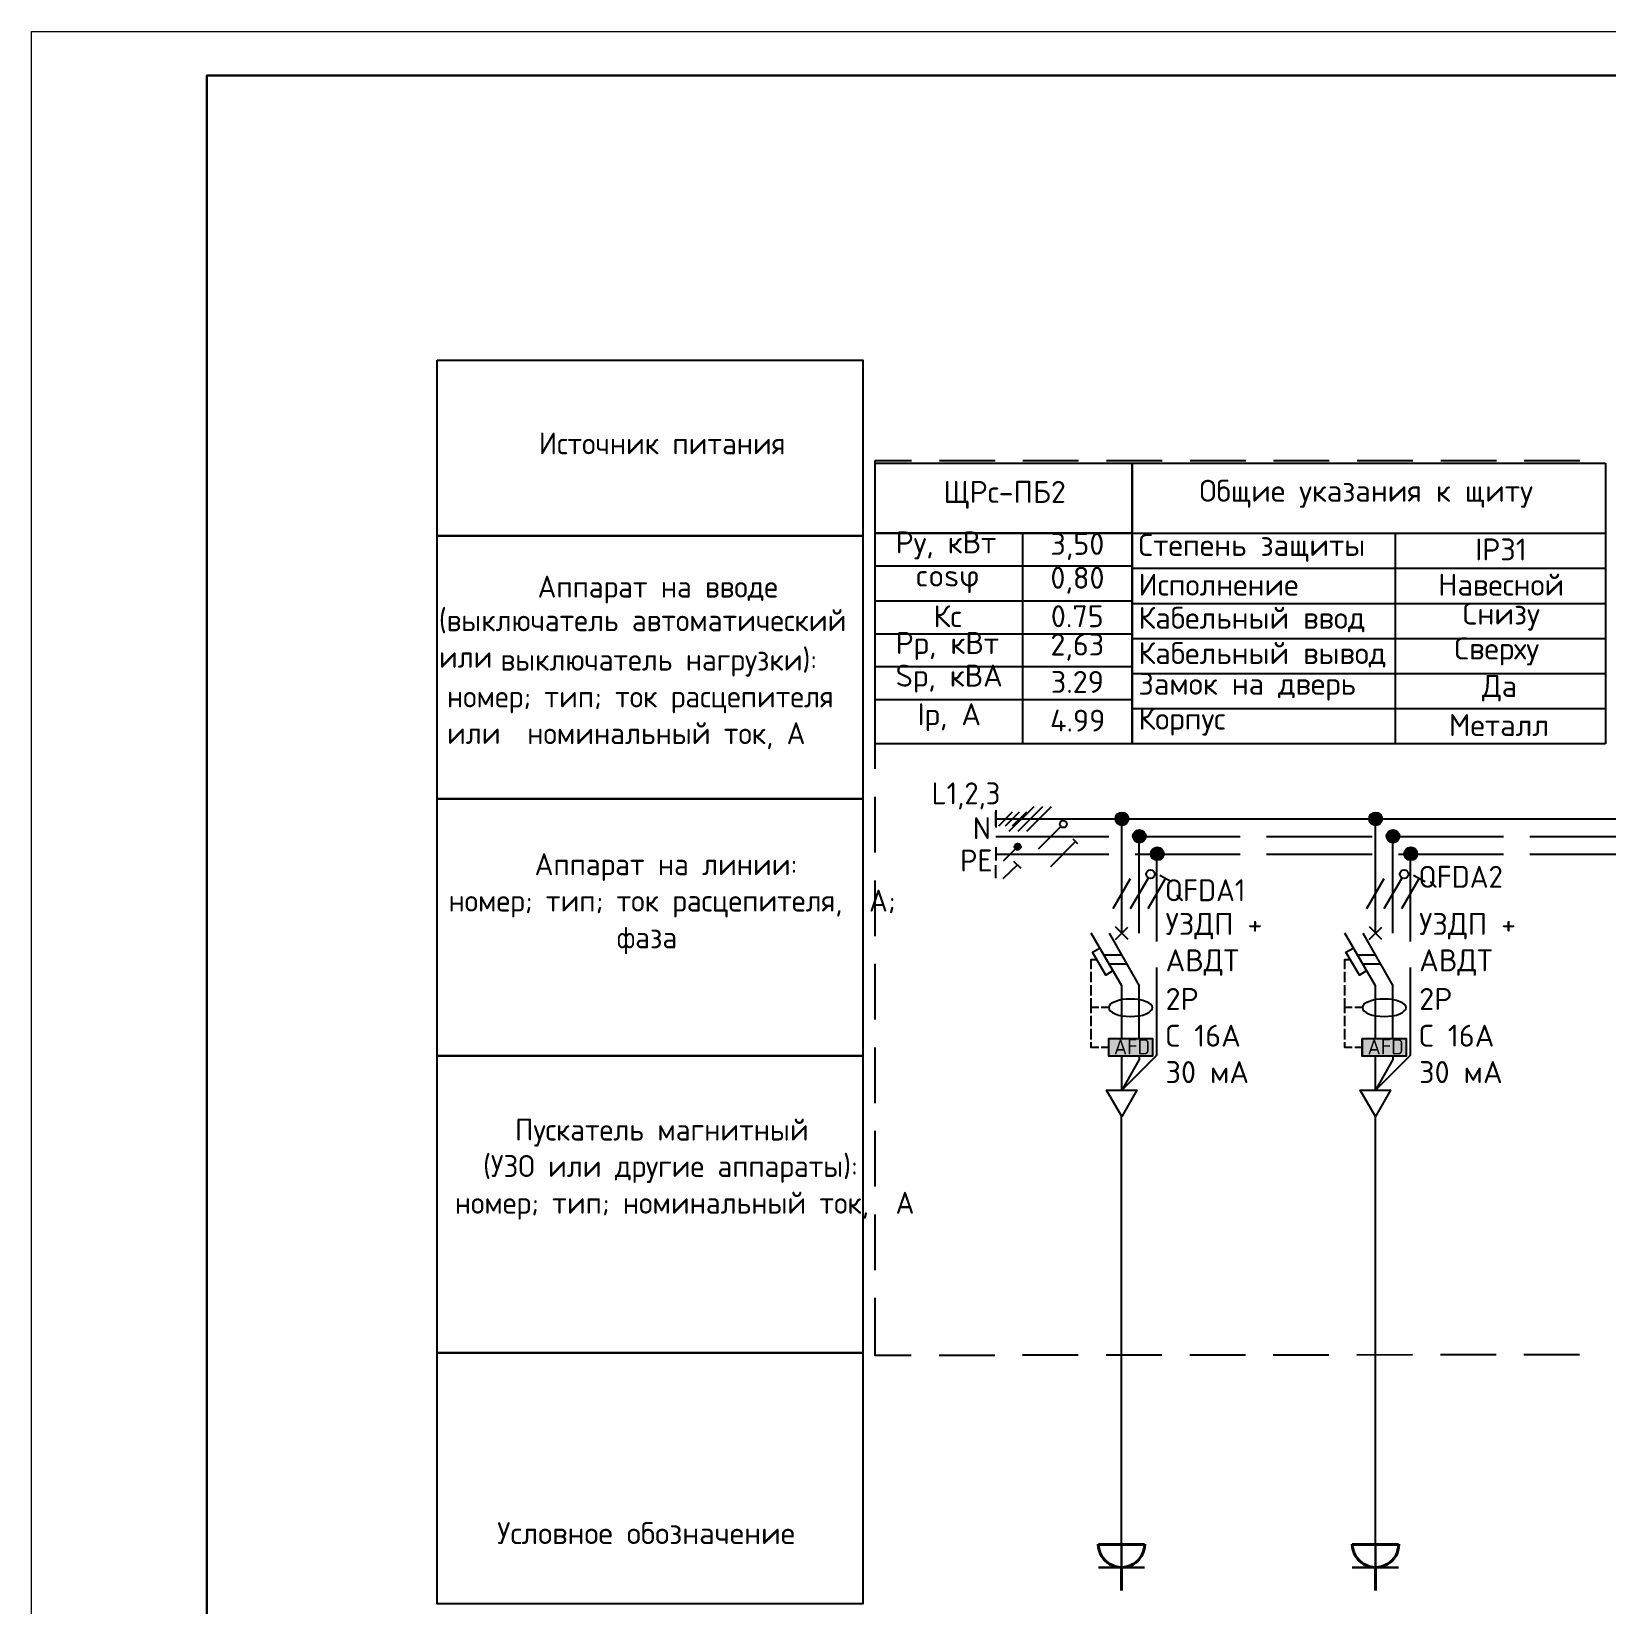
# Model space of a CAD drawing. Header units: millimetres. Extents: x -32 to 417638015, y -35 to 175284279.
# Drawn here: x 416735129 to 416753085, y 175224239 to 175242179 of the extents above; entities that cross this region are included whole.
import ezdxf
from ezdxf.enums import TextEntityAlignment as Align

# ---------------------------------------------------------------- set-up
doc = ezdxf.new("R2010")
doc.units = ezdxf.units.MM
for name, color, linetype in [('PDF _0', 7, 'Continuous'), ('PDF _4_Однолинейная схема', 7, 'Continuous'), ('PDF _A-ANNO-NOTE', 7, 'Continuous'), ('PDF _A-HATCH-WALL', 5, 'Continuous'), ('PDF _пояснения', 7, 'Continuous'), ('PDF _Текст', 7, 'Continuous'), ('PDF _ЭОМ_Розетки быт', 5, 'Continuous'), ('RAMKA', 7, 'Continuous')]:
    doc.layers.add(name, color=color, linetype=linetype)
doc.styles.add('PDF GOST Common', font='GOST_Common.ttf')
doc.styles.add('PDF ISOCPEUR', font='isocpeur.ttf')
doc.styles.add('RAMKA', font='isocpeur.ttf', dxfattribs={"oblique": 15, "height": 5})
doc.styles.get("Standard").update_dxf_attribs({"font": 'arial.ttf'})

# ---------------------------------------------------------------- blocks, each defined once
blk = doc.blocks.new('*U1115')
at = {"lineweight": 5, "transparency": 33554687}
blk.add_lwpolyline([(0, 0), (0, 420), (594, 420), (594, 0)], close=True, dxfattribs=at)
at = {"lineweight": 30, "transparency": 33554687}
blk.add_lwpolyline([(20, 5), (20, 415), (589, 415), (589, 5)], close=True, dxfattribs=at)
at = {"lineweight": 9, "transparency": 33554687, "oblique": 15, "width": 0.9}
blk.add_attdef('ОБЪЕКТ', text='', height=2.5, dxfattribs=at).set_placement((529, 42.5), align=Align.MIDDLE_CENTER)
at = {"transparency": 33554687, "style": 'RAMKA', "oblique": 15, "width": 0.9}
for tag, height, p in [('СТРАНИЦА', 0.00025, (588.9995, 414.9996)), ('ДАТА1', 2.5, (464, 32.5)), ('ДАТА2', 2.5, (464, 27.5)), ('СТАДИЯ', 2.5, (546.5, 25)), ('ЛИСТ', 2.5, (561.5, 25)), ('ЛИСТОВ', 2.5, (579, 25)), ('ДАТА3', 2.5, (464, 22.5)), ('ДАТА4', 2.5, (464, 17.5)), ('ДАТА5', 2.5, (464, 12.5)), ('ДАТА6', 2.5, (464, 7.5))]:
    blk.add_attdef(tag, text='', height=height, dxfattribs=at).set_placement(p, align=Align.MIDDLE_CENTER)
at = {"transparency": 33554687, "style": 'RAMKA', "oblique": 15, "width": 0.9, "flags": 8}
blk.add_attdef('ШИФР', text='', height=5, dxfattribs=at).set_placement((529, 55), align=Align.MIDDLE_CENTER)
at = {"transparency": 33554687, "style": 'RAMKA', "oblique": 15, "width": 0.9}
for tag, p in [('ДОЛЖНОСТЬ1', (405, 32.5)), ('ФИО1', (425, 32.5)), ('ДОЛЖНОСТЬ2', (405, 27.5)), ('ФИО2', (425, 27.5)), ('ДОЛЖНОСТЬ3', (405, 22.5)), ('ФИО3', (425, 22.5)), ('ДОЛЖНОСТЬ4', (405, 17.5)), ('ФИО4', (425, 17.5)), ('ДОЛЖНОСТЬ5', (405, 12.5)), ('ФИО5', (425, 12.5)), ('ДОЛЖНОСТЬ6', (405, 7.5)), ('ФИО6', (425, 7.5))]:
    blk.add_attdef(tag, text='', height=2.5, dxfattribs=at).set_placement(p, align=Align.MIDDLE_LEFT)
at = {"lineweight": 9, "transparency": 33554687, "oblique": 15, "width": 0.9, "flags": 128}
blk.add_attdef('НАИМЕНОВАНИЕ', text='', height=2.5, dxfattribs=at).set_placement((504, 12.5), align=Align.MIDDLE_CENTER)
at = {"lineweight": 13, "transparency": 33554687, "oblique": 15, "width": 0.9, "flags": 15}
blk.add_attdef('КОМПАНИЯ', text='', height=2.5, dxfattribs=at).set_placement((564, 12.5), align=Align.MIDDLE_CENTER)
at = {"transparency": 33554687, "style": 'RAMKA', "oblique": 15, "width": 0.9, "flags": 8}
blk.add_attdef('ФОРМАТЛИСТА', text='', height=2.5, dxfattribs=at).set_placement((560, 2.5), align=Align.MIDDLE_LEFT)

msp = doc.modelspace()

# ---------------------------------------------------------------- linework, layer by layer
at = {"layer": 'PDF _0', "lineweight": 25}
for points in [[(416739752, 175238429), (416744607, 175238429), (416744607, 175224248), (416739752, 175224248)], [(416747910, 175231046), (416747905, 175231063), (416747888, 175231084), (416747867, 175231101), (416747838, 175231114), (416747800, 175231126), (416747753, 175231139), (416747706, 175231143), (416747660, 175231143), (416747609, 175231143), (416747563, 175231139), (416747520, 175231126), (416747482, 175231114), (416747452, 175231101), (416747427, 175231084), (416747414, 175231063), (416747410, 175231046), (416747414, 175231025), (416747427, 175231008), (416747452, 175230991), (416747482, 175230974), (416747520, 175230961), (416747563, 175230953), (416747609, 175230948), (416747660, 175230944), (416747706, 175230948), (416747753, 175230953), (416747800, 175230961), (416747838, 175230974), (416747867, 175230991), (416747888, 175231008), (416747905, 175231025)], [(416750801, 175231046), (416750797, 175231063), (416750780, 175231084), (416750759, 175231101), (416750729, 175231114), (416750691, 175231126), (416750644, 175231139), (416750598, 175231143), (416750551, 175231143), (416750500, 175231143), (416750454, 175231139), (416750412, 175231126), (416750373, 175231114), (416750344, 175231101), (416750318, 175231084), (416750306, 175231063), (416750302, 175231046), (416750306, 175231025), (416750318, 175231008), (416750344, 175230991), (416750373, 175230974), (416750412, 175230961), (416750454, 175230953), (416750500, 175230948), (416750551, 175230944), (416750598, 175230948), (416750644, 175230953), (416750691, 175230961), (416750729, 175230974), (416750759, 175230991), (416750780, 175231008), (416750797, 175231025)], [(416747410, 175230694), (416747910, 175230694), (416747910, 175230491), (416747410, 175230491)], [(416747910, 175230491), (416747410, 175230491), (416747410, 175230694), (416747910, 175230694)], [(416750301, 175230694), (416750801, 175230694), (416750801, 175230491), (416750301, 175230491)], [(416750801, 175230491), (416750302, 175230491), (416750302, 175230694), (416750801, 175230694)], [(416747558, 175229805), (416747385, 175230106), (416747732, 175230106)], [(416750450, 175229805), (416750276, 175230106), (416750623, 175230106)], [(416744612, 175227109), (416739752, 175227109)]]:
    msp.add_lwpolyline(points, close=True, dxfattribs=at)
for points in [[(416744747, 175237286), (416745162, 175237286)], [(416744747, 175236625), (416744747, 175237286)], [(416745480, 175237286), (416746115, 175237286)], [(416746432, 175237286), (416747067, 175237286)], [(416747385, 175237286), (416748020, 175237286)], [(416748337, 175237286), (416748972, 175237286)], [(416749290, 175237286), (416749925, 175237286)], [(416750242, 175237286), (416750877, 175237286)], [(416751195, 175237286), (416751830, 175237286)], [(416752147, 175237286), (416752782, 175237286)], [(416744747, 175235673), (416744747, 175236308)], [(416744747, 175234720), (416744747, 175235355)], [(416744747, 175233768), (416744747, 175234403)], [(416744747, 175232815), (416744747, 175233450)], [(416746123, 175233124), (416746123, 175233277)], [(416746157, 175233120), (416746314, 175233281)], [(416746233, 175233120), (416746394, 175233281)], [(416746314, 175233120), (416746475, 175233281)], [(416747558, 175231897), (416747558, 175233196)], [(416750450, 175231897), (416750450, 175233196)], [(416746127, 175232726), (416746127, 175232875)], [(416746212, 175232722), (416746369, 175232879)], [(416747757, 175231897), (416747757, 175232997)], [(416750649, 175231897), (416750649, 175232997)], [(416746123, 175232523), (416746123, 175232671)], [(416746208, 175232519), (416746369, 175232676)], [(416746326, 175232718), (416746407, 175232638)], [(416747960, 175231799), (416747960, 175232798)], [(416750852, 175231799), (416750852, 175232798)], [(416744747, 175231863), (416744747, 175232498)], [(416747630, 175231825), (416747486, 175231969)], [(416747486, 175231825), (416747626, 175231964)], [(416750378, 175231825), (416750522, 175231964)], [(416750522, 175231825), (416750382, 175231969)], [(416747558, 175230694), (416747558, 175231296), (416747211, 175231897)], [(416747414, 175231897), (416747757, 175231296)], [(416750450, 175230694), (416750450, 175231296), (416750103, 175231897)], [(416750306, 175231897), (416750649, 175231296)], [(416747461, 175231469), (416747376, 175231418), (416747224, 175231677), (416747313, 175231727)], [(416747355, 175231647), (416747558, 175231647)], [(416750352, 175231469), (416750268, 175231418), (416750115, 175231677), (416750204, 175231727)], [(416750251, 175231647), (416750450, 175231647)], [(416744747, 175230910), (416744747, 175231545)], [(416747414, 175231545), (416747613, 175231545)], [(416747558, 175230106), (416747960, 175230504), (416747960, 175231503)], [(416750306, 175231545), (416750505, 175231545)], [(416750450, 175230106), (416750852, 175230504), (416750852, 175231503)], [(416747757, 175230694), (416747757, 175231296)], [(416750649, 175230694), (416750649, 175231296)], [(416744747, 175229958), (416744747, 175230593)], [(416747757, 175230500), (416747757, 175230453), (416747558, 175230106), (416747558, 175230491)], [(416750649, 175230500), (416750649, 175230453), (416750450, 175230106), (416750450, 175230491)], [(416747554, 175224924), (416747554, 175229805)], [(416750450, 175224924), (416750450, 175229814)], [(416744747, 175229005), (416744747, 175229640)], [(416744747, 175228053), (416744747, 175228688)], [(416745158, 175227079), (416744747, 175227079), (416744747, 175227735)], [(416746110, 175227079), (416745475, 175227079)], [(416747063, 175227083), (416746428, 175227083)], [(416748015, 175227083), (416747381, 175227083)], [(416748968, 175227083), (416748333, 175227083)], [(416749920, 175227083), (416749286, 175227083)], [(416750873, 175227088), (416750238, 175227083)], [(416751826, 175227088), (416751191, 175227088)], [(416752778, 175227088), (416752143, 175227088)]]:
    msp.add_lwpolyline(points, dxfattribs=at)
at = {"layer": 'PDF _0', "color": 5, "lineweight": 0}
for points in [[(416746407, 175232875), (416746331, 175232875), (416746407, 175232875)], [(416746403, 175232896), (416746335, 175232896), (416746403, 175232896)]]:
    msp.add_lwpolyline(points, dxfattribs=at)
at = {"layer": 'PDF _0', "color": 1, "lineweight": 25}
for points in [[(416747461, 175232176), (416747660, 175232519)], [(416747660, 175232176), (416747859, 175232519)], [(416747859, 175232176), (416748058, 175232519)], [(416747994, 175232557), (416748126, 175232485)], [(416750352, 175232176), (416750551, 175232519)], [(416750551, 175232176), (416750750, 175232519)], [(416750750, 175232176), (416750949, 175232519)], [(416750886, 175232557), (416751017, 175232485)], [(416747211, 175231486), (416747211, 175231596), (416747270, 175231596)], [(416750103, 175231486), (416750103, 175231596), (416750162, 175231596)], [(416747211, 175231338), (416747211, 175231456)], [(416750103, 175231338), (416750103, 175231456)], [(416747211, 175231186), (416747211, 175231304)], [(416750103, 175231186), (416750103, 175231304)], [(416747296, 175231046), (416747211, 175231046), (416747211, 175231156)], [(416747211, 175230982), (416747211, 175231046)], [(416747410, 175231046), (416747325, 175231046)], [(416750187, 175231046), (416750103, 175231046), (416750103, 175231156)], [(416750103, 175230982), (416750103, 175231046)], [(416750301, 175231046), (416750217, 175231046)], [(416747211, 175230834), (416747211, 175230953)], [(416750103, 175230834), (416750103, 175230953)], [(416747211, 175230682), (416747211, 175230805)], [(416750103, 175230682), (416750103, 175230805)], [(416747296, 175230593), (416747211, 175230593), (416747211, 175230652)], [(416747410, 175230593), (416747325, 175230593)], [(416750187, 175230593), (416750103, 175230593), (416750103, 175230652)], [(416750301, 175230593), (416750217, 175230593)]]:
    msp.add_lwpolyline(points, dxfattribs=at)
at = {"layer": 'PDF _0', "color": 7, "lineweight": 0, "true_color": 0xffffff}
for points in [[(416747410, 175230694), (416747910, 175230694)], [(416750301, 175230694), (416750801, 175230694)]]:
    msp.add_lwpolyline(points, dxfattribs=at)
at = {"layer": 'PDF _0', "lineweight": 25}
for centre, radius in [((416747560, 175233199), 74.1), ((416750452, 175233199), 74.1), ((416747759, 175233000), 74.1), ((416750651, 175233000), 74.1), ((416746371, 175232881), 36), ((416747963, 175232801), 74.1), ((416750854, 175232801), 74.1)]:
    msp.add_circle(centre, radius, dxfattribs=at)
at = {"layer": 'PDF _0', "color": 1, "lineweight": 25}
for centre in [(416747886, 175232568), (416750778, 175232568)]:
    msp.add_circle(centre, 48.7, dxfattribs=at)
at = {"layer": 'PDF _0', "transparency": 33554559}
for points in [[(416747491, 175233226), (416747630, 175233218), (416747486, 175233218)], [(416747630, 175233218), (416747486, 175233218), (416747634, 175233213)], [(416747486, 175233218), (416747634, 175233213), (416747486, 175233213)], [(416747634, 175233213), (416747486, 175233213), (416747634, 175233205)], [(416747486, 175233213), (416747634, 175233205), (416747486, 175233205)], [(416747634, 175233205), (416747486, 175233205), (416747634, 175233196)], [(416747486, 175233205), (416747634, 175233196), (416747486, 175233196)], [(416747634, 175233196), (416747486, 175233196), (416747634, 175233192)], [(416747486, 175233196), (416747634, 175233192), (416747486, 175233192)], [(416747634, 175233192), (416747486, 175233192), (416747634, 175233184)], [(416747486, 175233192), (416747634, 175233184), (416747486, 175233184)], [(416747634, 175233184), (416747486, 175233184), (416747630, 175233175)], [(416747486, 175233184), (416747630, 175233175), (416747486, 175233175)], [(416747495, 175233239), (416747626, 175233230), (416747491, 175233230)], [(416747626, 175233230), (416747491, 175233230), (416747630, 175233226)], [(416747491, 175233230), (416747630, 175233226), (416747491, 175233226)], [(416747630, 175233226), (416747491, 175233226), (416747630, 175233218)], [(416747499, 175233243), (416747622, 175233239), (416747495, 175233239)], [(416747622, 175233239), (416747495, 175233239), (416747626, 175233230)], [(416747503, 175233247), (416747618, 175233243), (416747499, 175233243)], [(416747618, 175233243), (416747499, 175233243), (416747622, 175233239)], [(416747512, 175233256), (416747613, 175233247), (416747503, 175233247)], [(416747613, 175233247), (416747503, 175233247), (416747618, 175233243)], [(416747516, 175233260), (416747609, 175233256), (416747512, 175233256)], [(416747609, 175233256), (416747512, 175233256), (416747613, 175233247)], [(416747520, 175233264), (416747601, 175233260), (416747516, 175233260)], [(416747601, 175233260), (416747516, 175233260), (416747609, 175233256)], [(416747529, 175233264), (416747596, 175233264), (416747520, 175233264)], [(416747596, 175233264), (416747520, 175233264), (416747601, 175233260)], [(416747533, 175233268), (416747592, 175233264), (416747529, 175233264)], [(416747592, 175233264), (416747529, 175233264), (416747596, 175233264)], [(416747541, 175233268), (416747584, 175233268), (416747533, 175233268)], [(416747584, 175233268), (416747533, 175233268), (416747592, 175233264)], [(416747550, 175233273), (416747575, 175233268), (416747541, 175233268)], [(416747575, 175233268), (416747541, 175233268), (416747584, 175233268)], [(416747563, 175233273), (416747567, 175233273), (416747550, 175233273)], [(416747567, 175233273), (416747550, 175233273), (416747575, 175233268)], [(416750382, 175233226), (416750522, 175233218), (416750378, 175233218)], [(416750522, 175233218), (416750378, 175233218), (416750526, 175233213)], [(416750378, 175233218), (416750526, 175233213), (416750378, 175233213)], [(416750526, 175233213), (416750378, 175233213), (416750526, 175233205)], [(416750378, 175233213), (416750526, 175233205), (416750378, 175233205)], [(416750526, 175233205), (416750378, 175233205), (416750526, 175233196)], [(416750378, 175233205), (416750526, 175233196), (416750378, 175233196)], [(416750526, 175233196), (416750378, 175233196), (416750526, 175233192)], [(416750378, 175233196), (416750526, 175233192), (416750378, 175233192)], [(416750526, 175233192), (416750378, 175233192), (416750526, 175233184)], [(416750378, 175233192), (416750526, 175233184), (416750378, 175233184)], [(416750526, 175233184), (416750378, 175233184), (416750522, 175233175)], [(416750378, 175233184), (416750522, 175233175), (416750378, 175233175)], [(416750386, 175233239), (416750517, 175233230), (416750382, 175233230)], [(416750517, 175233230), (416750382, 175233230), (416750522, 175233226)], [(416750382, 175233230), (416750522, 175233226), (416750382, 175233226)], [(416750522, 175233226), (416750382, 175233226), (416750522, 175233218)], [(416750390, 175233243), (416750513, 175233239), (416750386, 175233239)], [(416750513, 175233239), (416750386, 175233239), (416750517, 175233230)], [(416750399, 175233247), (416750509, 175233243), (416750390, 175233243)], [(416750509, 175233243), (416750390, 175233243), (416750513, 175233239)], [(416750403, 175233256), (416750505, 175233247), (416750399, 175233247)], [(416750505, 175233247), (416750399, 175233247), (416750509, 175233243)], [(416750407, 175233260), (416750500, 175233256), (416750403, 175233256)], [(416750500, 175233256), (416750403, 175233256), (416750505, 175233247)], [(416750412, 175233264), (416750496, 175233260), (416750407, 175233260)], [(416750496, 175233260), (416750407, 175233260), (416750500, 175233256)], [(416750420, 175233264), (416750488, 175233264), (416750412, 175233264)], [(416750488, 175233264), (416750412, 175233264), (416750496, 175233260)], [(416750424, 175233268), (416750484, 175233264), (416750420, 175233264)], [(416750484, 175233264), (416750420, 175233264), (416750488, 175233264)], [(416750433, 175233268), (416750475, 175233268), (416750424, 175233268)], [(416750475, 175233268), (416750424, 175233268), (416750484, 175233264)], [(416750441, 175233273), (416750467, 175233268), (416750433, 175233268)], [(416750467, 175233268), (416750433, 175233268), (416750475, 175233268)], [(416750454, 175233273), (416750458, 175233273), (416750441, 175233273)], [(416750458, 175233273), (416750441, 175233273), (416750467, 175233268)], [(416747630, 175233175), (416747486, 175233175), (416747630, 175233171)], [(416747486, 175233175), (416747630, 175233171), (416747491, 175233171)], [(416747630, 175233171), (416747491, 175233171), (416747626, 175233163)], [(416747491, 175233171), (416747626, 175233163), (416747491, 175233163)], [(416747626, 175233163), (416747491, 175233163), (416747622, 175233158)], [(416747491, 175233163), (416747622, 175233158), (416747495, 175233158)], [(416747622, 175233158), (416747495, 175233158), (416747618, 175233150)], [(416747495, 175233158), (416747618, 175233150), (416747499, 175233150)], [(416747618, 175233150), (416747499, 175233150), (416747613, 175233146)], [(416747499, 175233150), (416747613, 175233146), (416747503, 175233146)], [(416747613, 175233146), (416747503, 175233146), (416747609, 175233141)], [(416747503, 175233146), (416747609, 175233141), (416747512, 175233141)], [(416747609, 175233141), (416747512, 175233141), (416747601, 175233137)], [(416747512, 175233141), (416747601, 175233137), (416747516, 175233137)], [(416747601, 175233137), (416747516, 175233137), (416747596, 175233133)], [(416747516, 175233137), (416747596, 175233133), (416747520, 175233133)], [(416747596, 175233133), (416747520, 175233133), (416747592, 175233129)], [(416747520, 175233133), (416747592, 175233129), (416747529, 175233129)], [(416747592, 175233129), (416747529, 175233129), (416747584, 175233129)], [(416747529, 175233129), (416747584, 175233129), (416747533, 175233129)], [(416747584, 175233129), (416747533, 175233129), (416747575, 175233124)], [(416747533, 175233129), (416747575, 175233124), (416747541, 175233124)], [(416747541, 175233124), (416747550, 175233124), (416747567, 175233124)], [(416747541, 175233124), (416747575, 175233124), (416747567, 175233124)], [(416747550, 175233124), (416747567, 175233124), (416747563, 175233124)], [(416750522, 175233175), (416750378, 175233175), (416750522, 175233171)], [(416750378, 175233175), (416750522, 175233171), (416750382, 175233171)], [(416750522, 175233171), (416750382, 175233171), (416750517, 175233163)], [(416750382, 175233171), (416750517, 175233163), (416750382, 175233163)], [(416750517, 175233163), (416750382, 175233163), (416750513, 175233158)], [(416750382, 175233163), (416750513, 175233158), (416750386, 175233158)], [(416750513, 175233158), (416750386, 175233158), (416750509, 175233150)], [(416750386, 175233158), (416750509, 175233150), (416750390, 175233150)], [(416750509, 175233150), (416750390, 175233150), (416750505, 175233146)], [(416750390, 175233150), (416750505, 175233146), (416750399, 175233146)], [(416750505, 175233146), (416750399, 175233146), (416750500, 175233141)], [(416750399, 175233146), (416750500, 175233141), (416750403, 175233141)], [(416750500, 175233141), (416750403, 175233141), (416750496, 175233137)], [(416750403, 175233141), (416750496, 175233137), (416750407, 175233137)], [(416750496, 175233137), (416750407, 175233137), (416750488, 175233133)], [(416750407, 175233137), (416750488, 175233133), (416750412, 175233133)], [(416750488, 175233133), (416750412, 175233133), (416750484, 175233129)], [(416750412, 175233133), (416750484, 175233129), (416750420, 175233129)], [(416750484, 175233129), (416750420, 175233129), (416750475, 175233129)], [(416750420, 175233129), (416750475, 175233129), (416750424, 175233129)], [(416750475, 175233129), (416750424, 175233129), (416750467, 175233124)], [(416750424, 175233129), (416750467, 175233124), (416750433, 175233124)], [(416750433, 175233124), (416750441, 175233124), (416750458, 175233124)], [(416750433, 175233124), (416750467, 175233124), (416750458, 175233124)], [(416750441, 175233124), (416750458, 175233124), (416750454, 175233124)]]:
    msp.add_solid(points, dxfattribs=at)
at = {"layer": 'PDF _0', "color": 5, "transparency": 33554559}
for points in [[(416746335, 175232892), (416746407, 175232887), (416746331, 175232887)], [(416746407, 175232887), (416746331, 175232887), (416746407, 175232883)], [(416746331, 175232887), (416746407, 175232883), (416746331, 175232883)], [(416746407, 175232883), (416746331, 175232883), (416746407, 175232879)], [(416746331, 175232883), (416746407, 175232879), (416746331, 175232879)], [(416746407, 175232879), (416746331, 175232879), (416746407, 175232875)], [(416746331, 175232879), (416746407, 175232875), (416746331, 175232875)], [(416746331, 175232875), (416746407, 175232875), (416746407, 175232875)], [(416746407, 175232875), (416746331, 175232875), (416746407, 175232870)], [(416746331, 175232875), (416746407, 175232870), (416746335, 175232870)], [(416746339, 175232900), (416746403, 175232896), (416746335, 175232896)], [(416746335, 175232896), (416746403, 175232896), (416746403, 175232896)], [(416746403, 175232896), (416746335, 175232896), (416746407, 175232892)], [(416746335, 175232896), (416746407, 175232892), (416746335, 175232892)], [(416746407, 175232892), (416746335, 175232892), (416746407, 175232887)], [(416746407, 175232870), (416746335, 175232870), (416746403, 175232866)], [(416746335, 175232870), (416746403, 175232866), (416746335, 175232866)], [(416746403, 175232866), (416746335, 175232866), (416746403, 175232862)], [(416746335, 175232866), (416746403, 175232862), (416746335, 175232862)], [(416746403, 175232862), (416746335, 175232862), (416746403, 175232858)], [(416746335, 175232862), (416746403, 175232858), (416746339, 175232858)], [(416746398, 175232904), (416746343, 175232904), (416746339, 175232904)], [(416746398, 175232904), (416746339, 175232904), (416746403, 175232900)], [(416746339, 175232904), (416746403, 175232900), (416746339, 175232900)], [(416746403, 175232900), (416746339, 175232900), (416746403, 175232896)], [(416746398, 175232858), (416746398, 175232858), (416746339, 175232858)], [(416746398, 175232858), (416746339, 175232858), (416746403, 175232858)], [(416746398, 175232858), (416746339, 175232858), (416746398, 175232853)], [(416746339, 175232858), (416746398, 175232853), (416746343, 175232853)], [(416746348, 175232909), (416746394, 175232909), (416746343, 175232909)], [(416746394, 175232909), (416746343, 175232909), (416746398, 175232904)], [(416746343, 175232909), (416746398, 175232904), (416746343, 175232904)], [(416746343, 175232904), (416746398, 175232904), (416746398, 175232904)], [(416746394, 175232853), (416746394, 175232853), (416746343, 175232853)], [(416746394, 175232853), (416746343, 175232853), (416746398, 175232853)], [(416746394, 175232853), (416746343, 175232853), (416746390, 175232849)], [(416746343, 175232853), (416746390, 175232849), (416746348, 175232849)], [(416746352, 175232913), (416746390, 175232909), (416746348, 175232909)], [(416746390, 175232909), (416746348, 175232909), (416746394, 175232909)], [(416746390, 175232849), (416746348, 175232849), (416746386, 175232849)], [(416746348, 175232849), (416746386, 175232849), (416746352, 175232849)], [(416746386, 175232913), (416746356, 175232913), (416746352, 175232913)], [(416746386, 175232913), (416746352, 175232913), (416746390, 175232909)], [(416746386, 175232849), (416746352, 175232849), (416746386, 175232845)], [(416746352, 175232849), (416746386, 175232845), (416746356, 175232845)], [(416746360, 175232917), (416746381, 175232917), (416746356, 175232917)], [(416746381, 175232917), (416746356, 175232917), (416746386, 175232913)], [(416746356, 175232917), (416746386, 175232913), (416746356, 175232913)], [(416746356, 175232913), (416746386, 175232913), (416746386, 175232913)], [(416746381, 175232845), (416746381, 175232845), (416746356, 175232845)], [(416746381, 175232845), (416746356, 175232845), (416746386, 175232845)], [(416746381, 175232845), (416746356, 175232845), (416746377, 175232845)], [(416746356, 175232845), (416746377, 175232845), (416746360, 175232845)], [(416746364, 175232917), (416746377, 175232917), (416746360, 175232917)], [(416746377, 175232917), (416746360, 175232917), (416746381, 175232917)], [(416746373, 175232841), (416746364, 175232841), (416746360, 175232845)], [(416746360, 175232845), (416746377, 175232845), (416746373, 175232841)], [(416746373, 175232917), (416746364, 175232917), (416746364, 175232917)], [(416746373, 175232917), (416746364, 175232917), (416746377, 175232917)], [(416746373, 175232841), (416746373, 175232841), (416746364, 175232841)]]:
    msp.add_solid(points, dxfattribs=at)
at = {"layer": 'PDF _0', "color": 7, "true_color": 0xffffff, "transparency": 33554559}
for points in [[(416747410, 175230491), (416747910, 175230491), (416747410, 175230694)], [(416747910, 175230491), (416747410, 175230694), (416747910, 175230694)], [(416750301, 175230491), (416750801, 175230491), (416750301, 175230694)], [(416750801, 175230491), (416750301, 175230694), (416750801, 175230694)]]:
    msp.add_solid(points, dxfattribs=at)
at = {"layer": 'PDF _4_Однолинейная схема', "lineweight": 25}
for points in [[(416746123, 175233298), (416746123, 175233099)], [(416769995, 175233196), (416746124, 175233196)], [(416746123, 175232997), (416747410, 175232997)], [(416747711, 175232997), (416748909, 175232997)], [(416749209, 175232997), (416750412, 175232997)], [(416750712, 175232997), (416751910, 175232997)], [(416752211, 175232997), (416753409, 175232997)], [(416746123, 175232798), (416747410, 175232798)], [(416747711, 175232798), (416748909, 175232798)], [(416749209, 175232798), (416750412, 175232798)], [(416750712, 175232798), (416751910, 175232798)], [(416752211, 175232798), (416753409, 175232798)]]:
    msp.add_lwpolyline(points, dxfattribs=at)
at = {"layer": 'PDF _4_Однолинейная схема', "color": 1, "lineweight": 25}
for points in [[(416746276, 175233057), (416746559, 175233340)], [(416746377, 175233057), (416746657, 175233340)], [(416746475, 175233057), (416746758, 175233340)], [(416746610, 175232858), (416746864, 175233112)], [(416746750, 175232655), (416747029, 175232938)], [(416747059, 175232913), (416747004, 175232968)]]:
    msp.add_lwpolyline(points, dxfattribs=at)
msp.add_circle((416746892, 175233139), 40.2, dxfattribs=at)
at = {"layer": 'PDF _A-ANNO-NOTE', "lineweight": 30}
for points in [[(416739756, 175236426), (416744616, 175236426)], [(416739756, 175233429), (416744616, 175233429)], [(416739756, 175230496), (416744616, 175230496)]]:
    msp.add_lwpolyline(points, dxfattribs=at)
at = {"layer": 'PDF _A-HATCH-WALL', "color": 7, "transparency": 33554559}
for points in [[(416747690, 175233027), (416747829, 175233019), (416747685, 175233019)], [(416747829, 175233019), (416747685, 175233019), (416747833, 175233010)], [(416747685, 175233019), (416747833, 175233010), (416747685, 175233010)], [(416747833, 175233010), (416747685, 175233010), (416747833, 175233006)], [(416747685, 175233010), (416747833, 175233006), (416747685, 175233006)], [(416747833, 175233006), (416747685, 175233006), (416747833, 175232997)], [(416747685, 175233006), (416747833, 175232997), (416747685, 175232997)], [(416747694, 175233031), (416747829, 175233027), (416747690, 175233027)], [(416747829, 175233027), (416747690, 175233027), (416747829, 175233019)], [(416747698, 175233040), (416747825, 175233031), (416747694, 175233031)], [(416747825, 175233031), (416747694, 175233031), (416747829, 175233027)], [(416747702, 175233044), (416747821, 175233040), (416747698, 175233040)], [(416747821, 175233040), (416747698, 175233040), (416747825, 175233031)], [(416747706, 175233048), (416747817, 175233044), (416747702, 175233044)], [(416747817, 175233044), (416747702, 175233044), (416747821, 175233040)], [(416747711, 175233052), (416747812, 175233048), (416747706, 175233048)], [(416747812, 175233048), (416747706, 175233048), (416747817, 175233044)], [(416747715, 175233057), (416747808, 175233052), (416747711, 175233052)], [(416747808, 175233052), (416747711, 175233052), (416747812, 175233048)], [(416747723, 175233061), (416747804, 175233057), (416747715, 175233057)], [(416747804, 175233057), (416747715, 175233057), (416747808, 175233052)], [(416747728, 175233065), (416747795, 175233061), (416747723, 175233061)], [(416747795, 175233061), (416747723, 175233061), (416747804, 175233057)], [(416747736, 175233069), (416747791, 175233065), (416747728, 175233065)], [(416747791, 175233065), (416747728, 175233065), (416747795, 175233061)], [(416747745, 175233069), (416747783, 175233069), (416747736, 175233069)], [(416747783, 175233069), (416747736, 175233069), (416747791, 175233065)], [(416747749, 175233074), (416747778, 175233069), (416747745, 175233069)], [(416747778, 175233069), (416747745, 175233069), (416747783, 175233069)], [(416747761, 175233074), (416747766, 175233074), (416747749, 175233074)], [(416747766, 175233074), (416747749, 175233074), (416747778, 175233069)], [(416750581, 175233027), (416750721, 175233019), (416750577, 175233019)], [(416750721, 175233019), (416750577, 175233019), (416750725, 175233010)], [(416750577, 175233019), (416750725, 175233010), (416750577, 175233010)], [(416750725, 175233010), (416750577, 175233010), (416750725, 175233006)], [(416750577, 175233010), (416750725, 175233006), (416750577, 175233006)], [(416750725, 175233006), (416750577, 175233006), (416750725, 175232997)], [(416750577, 175233006), (416750725, 175232997), (416750577, 175232997)], [(416750585, 175233031), (416750721, 175233027), (416750581, 175233027)], [(416750721, 175233027), (416750581, 175233027), (416750721, 175233019)], [(416750589, 175233040), (416750716, 175233031), (416750585, 175233031)], [(416750716, 175233031), (416750585, 175233031), (416750721, 175233027)], [(416750594, 175233044), (416750712, 175233040), (416750589, 175233040)], [(416750712, 175233040), (416750589, 175233040), (416750716, 175233031)], [(416750598, 175233048), (416750708, 175233044), (416750594, 175233044)], [(416750708, 175233044), (416750594, 175233044), (416750712, 175233040)], [(416750602, 175233052), (416750704, 175233048), (416750598, 175233048)], [(416750704, 175233048), (416750598, 175233048), (416750708, 175233044)], [(416750606, 175233057), (416750699, 175233052), (416750602, 175233052)], [(416750699, 175233052), (416750602, 175233052), (416750704, 175233048)], [(416750615, 175233061), (416750695, 175233057), (416750606, 175233057)], [(416750695, 175233057), (416750606, 175233057), (416750699, 175233052)], [(416750619, 175233065), (416750687, 175233061), (416750615, 175233061)], [(416750687, 175233061), (416750615, 175233061), (416750695, 175233057)], [(416750627, 175233069), (416750683, 175233065), (416750619, 175233065)], [(416750683, 175233065), (416750619, 175233065), (416750687, 175233061)], [(416750636, 175233069), (416750674, 175233069), (416750627, 175233069)], [(416750674, 175233069), (416750627, 175233069), (416750683, 175233065)], [(416750640, 175233074), (416750670, 175233069), (416750636, 175233069)], [(416750670, 175233069), (416750636, 175233069), (416750674, 175233069)], [(416750653, 175233074), (416750657, 175233074), (416750640, 175233074)], [(416750657, 175233074), (416750640, 175233074), (416750670, 175233069)], [(416747833, 175232997), (416747685, 175232997), (416747833, 175232989)], [(416747685, 175232997), (416747833, 175232989), (416747685, 175232989)], [(416747833, 175232989), (416747685, 175232989), (416747833, 175232985)], [(416747685, 175232989), (416747833, 175232985), (416747685, 175232985)], [(416747833, 175232985), (416747685, 175232985), (416747829, 175232976)], [(416747685, 175232985), (416747829, 175232976), (416747685, 175232976)], [(416747829, 175232976), (416747685, 175232976), (416747829, 175232968)], [(416747685, 175232976), (416747829, 175232968), (416747690, 175232968)], [(416747829, 175232968), (416747690, 175232968), (416747825, 175232964)], [(416747690, 175232968), (416747825, 175232964), (416747694, 175232964)], [(416747825, 175232964), (416747694, 175232964), (416747821, 175232955)], [(416747694, 175232964), (416747821, 175232955), (416747698, 175232955)], [(416747821, 175232955), (416747698, 175232955), (416747817, 175232951)], [(416747698, 175232955), (416747817, 175232951), (416747702, 175232951)], [(416747817, 175232951), (416747702, 175232951), (416747812, 175232947)], [(416747702, 175232951), (416747812, 175232947), (416747706, 175232947)], [(416747812, 175232947), (416747706, 175232947), (416747808, 175232942)], [(416747706, 175232947), (416747808, 175232942), (416747711, 175232942)], [(416747808, 175232942), (416747711, 175232942), (416747804, 175232938)], [(416747711, 175232942), (416747804, 175232938), (416747715, 175232938)], [(416747804, 175232938), (416747715, 175232938), (416747795, 175232934)], [(416747715, 175232938), (416747795, 175232934), (416747723, 175232934)], [(416747795, 175232934), (416747723, 175232934), (416747791, 175232930)], [(416747723, 175232934), (416747791, 175232930), (416747728, 175232930)], [(416747791, 175232930), (416747728, 175232930), (416747783, 175232925)], [(416747728, 175232930), (416747783, 175232925), (416747736, 175232925)], [(416747783, 175232925), (416747736, 175232925), (416747778, 175232925)], [(416747736, 175232925), (416747778, 175232925), (416747745, 175232925)], [(416747745, 175232925), (416747749, 175232921), (416747766, 175232921)], [(416747745, 175232925), (416747778, 175232925), (416747766, 175232921)], [(416747749, 175232921), (416747766, 175232921), (416747761, 175232921)], [(416747893, 175232832), (416748028, 175232824), (416747888, 175232824)], [(416748028, 175232824), (416747888, 175232824), (416748032, 175232820)], [(416747888, 175232824), (416748032, 175232820), (416747888, 175232820)], [(416747897, 175232837), (416748024, 175232832), (416747893, 175232832)], [(416748024, 175232832), (416747893, 175232832), (416748028, 175232824)], [(416747901, 175232845), (416748024, 175232837), (416747897, 175232837)], [(416748024, 175232837), (416747897, 175232837), (416748024, 175232832)], [(416747905, 175232849), (416748020, 175232845), (416747901, 175232845)], [(416748020, 175232845), (416747901, 175232845), (416748024, 175232837)], [(416747910, 175232853), (416748015, 175232849), (416747905, 175232849)], [(416748015, 175232849), (416747905, 175232849), (416748020, 175232845)], [(416747918, 175232858), (416748007, 175232853), (416747910, 175232853)], [(416748007, 175232853), (416747910, 175232853), (416748015, 175232849)], [(416747922, 175232862), (416748003, 175232858), (416747918, 175232858)], [(416748003, 175232858), (416747918, 175232858), (416748007, 175232853)], [(416747931, 175232866), (416747994, 175232862), (416747922, 175232862)], [(416747994, 175232862), (416747922, 175232862), (416748003, 175232858)], [(416747935, 175232870), (416747990, 175232866), (416747931, 175232866)], [(416747990, 175232866), (416747931, 175232866), (416747994, 175232862)], [(416747944, 175232870), (416747982, 175232870), (416747935, 175232870)], [(416747982, 175232870), (416747935, 175232870), (416747990, 175232866)], [(416747948, 175232870), (416747977, 175232870), (416747944, 175232870)], [(416747977, 175232870), (416747944, 175232870), (416747982, 175232870)], [(416747965, 175232870), (416747969, 175232870), (416747948, 175232870)], [(416747969, 175232870), (416747948, 175232870), (416747977, 175232870)], [(416750725, 175232997), (416750577, 175232997), (416750725, 175232989)], [(416750577, 175232997), (416750725, 175232989), (416750577, 175232989)], [(416750725, 175232989), (416750577, 175232989), (416750725, 175232985)], [(416750577, 175232989), (416750725, 175232985), (416750577, 175232985)], [(416750725, 175232985), (416750577, 175232985), (416750721, 175232976)], [(416750577, 175232985), (416750721, 175232976), (416750577, 175232976)], [(416750721, 175232976), (416750577, 175232976), (416750721, 175232968)], [(416750577, 175232976), (416750721, 175232968), (416750581, 175232968)], [(416750721, 175232968), (416750581, 175232968), (416750716, 175232964)], [(416750581, 175232968), (416750716, 175232964), (416750585, 175232964)], [(416750716, 175232964), (416750585, 175232964), (416750712, 175232955)], [(416750585, 175232964), (416750712, 175232955), (416750589, 175232955)], [(416750712, 175232955), (416750589, 175232955), (416750708, 175232951)], [(416750589, 175232955), (416750708, 175232951), (416750594, 175232951)], [(416750708, 175232951), (416750594, 175232951), (416750704, 175232947)], [(416750594, 175232951), (416750704, 175232947), (416750598, 175232947)], [(416750704, 175232947), (416750598, 175232947), (416750699, 175232942)], [(416750598, 175232947), (416750699, 175232942), (416750602, 175232942)], [(416750699, 175232942), (416750602, 175232942), (416750695, 175232938)], [(416750602, 175232942), (416750695, 175232938), (416750606, 175232938)], [(416750695, 175232938), (416750606, 175232938), (416750687, 175232934)], [(416750606, 175232938), (416750687, 175232934), (416750615, 175232934)], [(416750687, 175232934), (416750615, 175232934), (416750683, 175232930)], [(416750615, 175232934), (416750683, 175232930), (416750619, 175232930)], [(416750683, 175232930), (416750619, 175232930), (416750674, 175232925)], [(416750619, 175232930), (416750674, 175232925), (416750627, 175232925)], [(416750674, 175232925), (416750627, 175232925), (416750670, 175232925)], [(416750627, 175232925), (416750670, 175232925), (416750636, 175232925)], [(416750636, 175232925), (416750640, 175232921), (416750657, 175232921)], [(416750636, 175232925), (416750670, 175232925), (416750657, 175232921)], [(416750640, 175232921), (416750657, 175232921), (416750653, 175232921)], [(416750784, 175232832), (416750920, 175232824), (416750780, 175232824)], [(416750920, 175232824), (416750780, 175232824), (416750924, 175232820)], [(416750780, 175232824), (416750924, 175232820), (416750780, 175232820)], [(416750788, 175232837), (416750915, 175232832), (416750784, 175232832)], [(416750915, 175232832), (416750784, 175232832), (416750920, 175232824)], [(416750793, 175232845), (416750915, 175232837), (416750788, 175232837)], [(416750915, 175232837), (416750788, 175232837), (416750915, 175232832)], [(416750797, 175232849), (416750911, 175232845), (416750793, 175232845)], [(416750911, 175232845), (416750793, 175232845), (416750915, 175232837)], [(416750801, 175232853), (416750907, 175232849), (416750797, 175232849)], [(416750907, 175232849), (416750797, 175232849), (416750911, 175232845)], [(416750810, 175232858), (416750898, 175232853), (416750801, 175232853)], [(416750898, 175232853), (416750801, 175232853), (416750907, 175232849)], [(416750814, 175232862), (416750894, 175232858), (416750810, 175232858)], [(416750894, 175232858), (416750810, 175232858), (416750898, 175232853)], [(416750822, 175232866), (416750886, 175232862), (416750814, 175232862)], [(416750886, 175232862), (416750814, 175232862), (416750894, 175232858)], [(416750826, 175232870), (416750881, 175232866), (416750822, 175232866)], [(416750881, 175232866), (416750822, 175232866), (416750886, 175232862)], [(416750835, 175232870), (416750873, 175232870), (416750826, 175232870)], [(416750873, 175232870), (416750826, 175232870), (416750881, 175232866)], [(416750839, 175232870), (416750869, 175232870), (416750835, 175232870)], [(416750869, 175232870), (416750835, 175232870), (416750873, 175232870)], [(416750856, 175232870), (416750860, 175232870), (416750839, 175232870)], [(416750860, 175232870), (416750839, 175232870), (416750869, 175232870)], [(416747888, 175232820), (416748032, 175232811), (416747884, 175232811)], [(416748032, 175232811), (416747884, 175232811), (416748032, 175232803)], [(416747884, 175232811), (416748032, 175232803), (416747884, 175232803)], [(416748032, 175232803), (416747884, 175232803), (416748032, 175232798)], [(416747884, 175232803), (416748032, 175232798), (416747884, 175232798)], [(416748032, 175232798), (416747884, 175232798), (416748032, 175232790)], [(416747884, 175232798), (416748032, 175232790), (416747884, 175232790)], [(416748032, 175232790), (416747884, 175232790), (416748032, 175232782)], [(416747884, 175232790), (416748032, 175232782), (416747884, 175232782)], [(416748032, 175232782), (416747884, 175232782), (416748032, 175232777)], [(416747884, 175232782), (416748032, 175232777), (416747888, 175232777)], [(416748032, 175232820), (416747888, 175232820), (416748032, 175232811)], [(416748032, 175232777), (416747888, 175232777), (416748028, 175232769)], [(416747888, 175232777), (416748028, 175232769), (416747888, 175232769)], [(416748028, 175232769), (416747888, 175232769), (416748024, 175232765)], [(416747888, 175232769), (416748024, 175232765), (416747893, 175232765)], [(416748024, 175232765), (416747893, 175232765), (416748024, 175232756)], [(416747893, 175232765), (416748024, 175232756), (416747897, 175232756)], [(416748024, 175232756), (416747897, 175232756), (416748020, 175232752)], [(416747897, 175232756), (416748020, 175232752), (416747901, 175232752)], [(416748020, 175232752), (416747901, 175232752), (416748015, 175232748)], [(416747901, 175232752), (416748015, 175232748), (416747905, 175232748)], [(416748015, 175232748), (416747905, 175232748), (416748007, 175232739)], [(416747905, 175232748), (416748007, 175232739), (416747910, 175232739)], [(416748007, 175232739), (416747910, 175232739), (416748003, 175232735)], [(416747910, 175232739), (416748003, 175232735), (416747918, 175232735)], [(416748003, 175232735), (416747918, 175232735), (416747994, 175232731)], [(416747918, 175232735), (416747994, 175232731), (416747922, 175232731)], [(416747994, 175232731), (416747922, 175232731), (416747990, 175232731)], [(416747922, 175232731), (416747990, 175232731), (416747931, 175232731)], [(416747990, 175232731), (416747931, 175232731), (416747982, 175232726)], [(416747931, 175232731), (416747982, 175232726), (416747935, 175232726)], [(416747982, 175232726), (416747935, 175232726), (416747977, 175232726)], [(416747935, 175232726), (416747977, 175232726), (416747944, 175232726)], [(416747944, 175232726), (416747948, 175232722), (416747969, 175232722)], [(416747944, 175232726), (416747977, 175232726), (416747969, 175232722)], [(416747948, 175232722), (416747969, 175232722), (416747965, 175232722)], [(416750780, 175232820), (416750924, 175232811), (416750776, 175232811)], [(416750924, 175232811), (416750776, 175232811), (416750924, 175232803)], [(416750776, 175232811), (416750924, 175232803), (416750776, 175232803)], [(416750924, 175232803), (416750776, 175232803), (416750924, 175232798)], [(416750776, 175232803), (416750924, 175232798), (416750776, 175232798)], [(416750924, 175232798), (416750776, 175232798), (416750924, 175232790)], [(416750776, 175232798), (416750924, 175232790), (416750776, 175232790)], [(416750924, 175232790), (416750776, 175232790), (416750924, 175232782)], [(416750776, 175232790), (416750924, 175232782), (416750776, 175232782)], [(416750924, 175232782), (416750776, 175232782), (416750924, 175232777)], [(416750776, 175232782), (416750924, 175232777), (416750780, 175232777)], [(416750924, 175232820), (416750780, 175232820), (416750924, 175232811)], [(416750924, 175232777), (416750780, 175232777), (416750920, 175232769)], [(416750780, 175232777), (416750920, 175232769), (416750780, 175232769)], [(416750920, 175232769), (416750780, 175232769), (416750915, 175232765)], [(416750780, 175232769), (416750915, 175232765), (416750784, 175232765)], [(416750915, 175232765), (416750784, 175232765), (416750915, 175232756)], [(416750784, 175232765), (416750915, 175232756), (416750788, 175232756)], [(416750915, 175232756), (416750788, 175232756), (416750911, 175232752)], [(416750788, 175232756), (416750911, 175232752), (416750793, 175232752)], [(416750911, 175232752), (416750793, 175232752), (416750907, 175232748)], [(416750793, 175232752), (416750907, 175232748), (416750797, 175232748)], [(416750907, 175232748), (416750797, 175232748), (416750898, 175232739)], [(416750797, 175232748), (416750898, 175232739), (416750801, 175232739)], [(416750898, 175232739), (416750801, 175232739), (416750894, 175232735)], [(416750801, 175232739), (416750894, 175232735), (416750810, 175232735)], [(416750894, 175232735), (416750810, 175232735), (416750886, 175232731)], [(416750810, 175232735), (416750886, 175232731), (416750814, 175232731)], [(416750886, 175232731), (416750814, 175232731), (416750881, 175232731)], [(416750814, 175232731), (416750881, 175232731), (416750822, 175232731)], [(416750881, 175232731), (416750822, 175232731), (416750873, 175232726)], [(416750822, 175232731), (416750873, 175232726), (416750826, 175232726)], [(416750873, 175232726), (416750826, 175232726), (416750869, 175232726)], [(416750826, 175232726), (416750869, 175232726), (416750835, 175232726)], [(416750835, 175232726), (416750839, 175232722), (416750860, 175232722)], [(416750835, 175232726), (416750869, 175232726), (416750860, 175232722)], [(416750839, 175232722), (416750860, 175232722), (416750856, 175232722)]]:
    msp.add_solid(points, dxfattribs=at)
at = {"layer": 'PDF _пояснения', "lineweight": 25}
msp.add_lwpolyline([(416747677, 175237256), (416747677, 175236456), (416744747, 175236456), (416744747, 175237256)], close=True, dxfattribs=at)
for points in [[(416753074, 175234056), (416747677, 175234056), (416747677, 175237256), (416753074, 175237256)], [(416753074, 175237256), (416753074, 175234056)], [(416747677, 175234056), (416744747, 175234056), (416744747, 175236456), (416747677, 175236456)], [(416746428, 175236456), (416746428, 175234056)], [(416747677, 175236456), (416753074, 175236456)], [(416747677, 175236456), (416747677, 175234056)], [(416750674, 175236456), (416750674, 175234056)], [(416744747, 175236084), (416747677, 175236084)], [(416747677, 175236058), (416753074, 175236058)], [(416744747, 175235686), (416747677, 175235686)], [(416747677, 175235656), (416753074, 175235656)], [(416744747, 175235309), (416747677, 175235309)], [(416747677, 175235258), (416753074, 175235258)], [(416744747, 175234936), (416747677, 175234936)], [(416747677, 175234856), (416753074, 175234856)], [(416744747, 175234560), (416747677, 175234560)], [(416747677, 175234458), (416753074, 175234458)]]:
    msp.add_lwpolyline(points, dxfattribs=at)
at = {"layer": 'PDF _ЭОМ_Розетки быт', "lineweight": 40}
for points in [[(416747817, 175224924), (416747292, 175224924)], [(416750712, 175224924), (416750187, 175224924)], [(416747554, 175224662), (416747554, 175224399)], [(416750450, 175224662), (416750450, 175224399)]]:
    msp.add_lwpolyline(points, dxfattribs=at)
at = {"layer": 'PDF _ЭОМ_Розетки быт', "lineweight": 30}
for points in [[(416747554, 175224924), (416747554, 175224662)], [(416750450, 175224924), (416750450, 175224662)], [(416747817, 175224662), (416747292, 175224662)], [(416750712, 175224662), (416750187, 175224662)]]:
    msp.add_lwpolyline(points, dxfattribs=at)
at = {"layer": 'PDF _ЭОМ_Розетки быт', "lineweight": 40}
for centre in [(416747556, 175224927), (416750452, 175224927)]:
    msp.add_arc(centre, 265, 179.9998, 0.0002, dxfattribs=at)

# ---------------------------------------------------------------- block references
at = {"layer": 'RAMKA', "transparency": 33554687, "xscale": 100, "yscale": 100, "zscale": 100}
msp.add_blockref('*U1115', (416735129, 175200179), dxfattribs=at)

# ---------------------------------------------------------------- texts
at = {"layer": 'PDF _Текст', "attachment_point": 4}
for s, insert, char_height, style in [('Источник питания', (416740912, 175237482), 250.01, 'PDF GOST Common'), ('ЩРс-ПБ2', (416745526, 175236894), 250, 'PDF ISOCPEUR'), ('Общие указания к щиту', (416748443, 175236907), 250.01, 'PDF ISOCPEUR'), ('Ру, кВт', (416744980, 175236318), 250, 'PDF ISOCPEUR'), ('3,50', (416746745, 175236306), 250, 'PDF ISOCPEUR'), ('Степень защиты', (416747749, 175236289), 250.01, 'PDF ISOCPEUR'), ('IP31', (416751588, 175236272), 250, 'PDF ISOCPEUR'), ('0,80', (416746745, 175235920), 250, 'PDF ISOCPEUR'), ('Аппарат на вводе', (416740899, 175235814), 250.01, 'PDF GOST Common'), ('cosφ', (416745205, 175235936), 250, 'PDF ISOCPEUR'), ('Исполнение', (416747749, 175235870), 250, 'PDF ISOCPEUR'), ('Навесной', (416751165, 175235870), 250, 'PDF ISOCPEUR'), ('(выключатель автоматический \\Pили', (416739773, 175235256), 250.01, 'PDF GOST Common'), ('Кс', (416745412, 175235510), 250, 'PDF ISOCPEUR'), ('0.75', (416746750, 175235510), 250, 'PDF ISOCPEUR'), ('Кабельный ввод', (416747749, 175235472), 250.01, 'PDF ISOCPEUR'), ('Снизу', (416751445, 175235506), 250, 'PDF ISOCPEUR'), ('выключатель нагрузки):', (416740476, 175234981), 250.01, 'PDF GOST Common'), ('Рр, кВт', (416744980, 175235171), 250, 'PDF ISOCPEUR'), ('2,63', (416746745, 175235158), 250, 'PDF ISOCPEUR'), ('Кабельный вывод', (416747749, 175235070), 250.01, 'PDF ISOCPEUR'), ('Сверху', (416751351, 175235108), 250, 'PDF ISOCPEUR'), ('Sр, кВА', (416744980, 175234799), 250, 'PDF ISOCPEUR'), ('3.29', (416746750, 175234761), 250, 'PDF ISOCPEUR'), ('Замок на дверь', (416747749, 175234706), 250.01, 'PDF ISOCPEUR'), ('Да', (416751665, 175234689), 250, 'PDF ISOCPEUR'), ('номер; тип; ток расцепителя \\Pили', (416739866, 175234387), 250.01, 'PDF GOST Common'), ('Iр, А', (416745230, 175234358), 250, 'PDF ISOCPEUR'), ('4.99', (416746741, 175234320), 250, 'PDF ISOCPEUR'), ('Корпус', (416747749, 175234308), 250, 'PDF ISOCPEUR'), ('номинальный ток, А', (416740781, 175234147), 250.01, 'PDF GOST Common'), ('Металл', (416751288, 175234269), 250, 'PDF ISOCPEUR'), ('L1,2,3', (416745391, 175233461), 250, 'PDF GOST Common'), ('N', (416745861, 175233092), 250, 'PDF GOST Common'), ('PE', (416745717, 175232724), 250, 'PDF GOST Common'), ('Аппарат на линии:', (416740865, 175232648), 250.01, 'PDF GOST Common'), ('QFDA2', (416750941, 175232538), 250, 'PDF GOST Common'), ('QFDA1', (416748049, 175232385), 250, 'PDF GOST Common'), ('номер; тип; ток расцепителя,  А;', (416739883, 175232233), 250.01, 'PDF GOST Common'), ('УЗДП +', (416748058, 175231975), 250, 'PDF ISOCPEUR'), ('УЗДП +', (416750949, 175231975), 250, 'PDF ISOCPEUR'), ('фаза', (416741801, 175231814), 250, 'PDF GOST Common'), ('АВДТ', (416748058, 175231560), 250, 'PDF ISOCPEUR'), ('АВДТ', (416750949, 175231560), 250, 'PDF ISOCPEUR'), ('2Р', (416748058, 175231145), 250, 'PDF ISOCPEUR'), ('2Р', (416750949, 175231145), 250, 'PDF ISOCPEUR'), ('С 16А', (416748058, 175230726), 250, 'PDF ISOCPEUR'), ('С 16А', (416750949, 175230726), 250, 'PDF ISOCPEUR'), ('AFD', (416747469, 175230600), 175, 'PDF GOST Common'), ('AFD', (416750361, 175230600), 175, 'PDF GOST Common'), ('30 мА', (416748058, 175230311), 250, 'PDF ISOCPEUR'), ('30 мА', (416750949, 175230311), 250, 'PDF ISOCPEUR'), ('Пускатель магнитный', (416740641, 175229621), 250.01, 'PDF GOST Common'), ('(УЗО или другие аппараты):', (416740277, 175229206), 250.01, 'PDF GOST Common'), ('номер; тип; номинальный ток,  А', (416739955, 175228787), 250.01, 'PDF GOST Common'), ('Условное обозначение', (416740438, 175225053), 250.01, 'PDF ISOCPEUR')]:
    msp.add_mtext(s, dxfattribs=dict(at, insert=insert, char_height=char_height, style=style))

doc.saveas('drawing.dxf')
